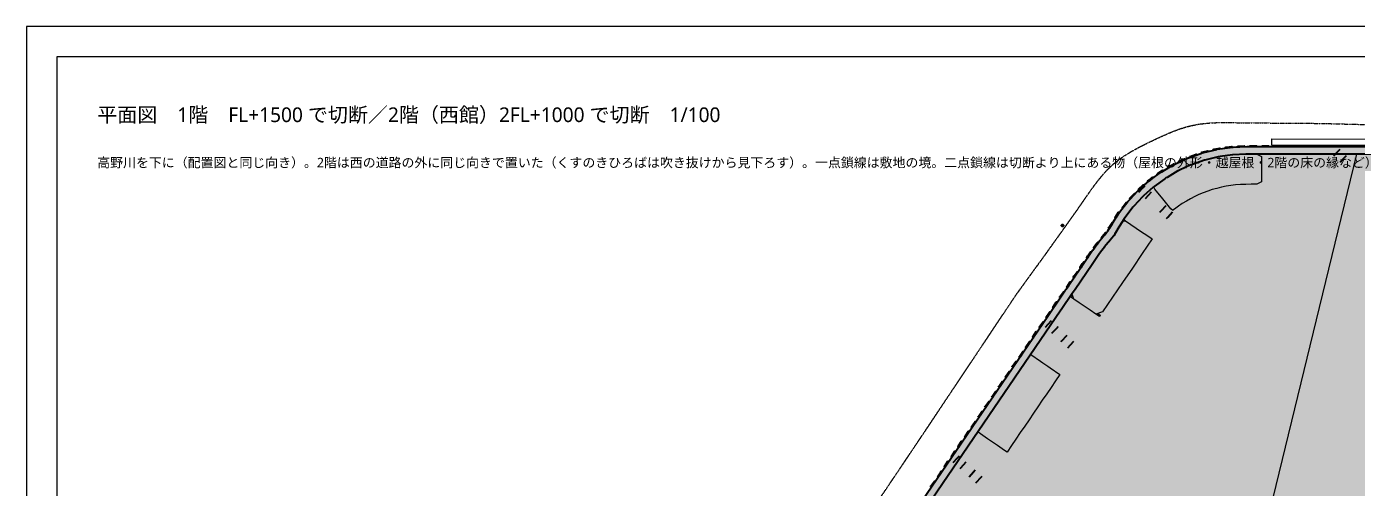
# Model space of a CAD drawing. Header units: millimetres. Extents: x -100577 to 287200, y -212120 to 238461.
# Drawn here: x 0 to 26389, y 50251 to 59400 of the extents above; entities that cross this region are included whole.
import ezdxf

# ---------------------------------------------------------------- set-up
doc = ezdxf.new("R2010")
doc.units = ezdxf.units.MM
doc.linetypes.add('PHANTOM', pattern=[6.35, 3.175, -0.635, 0.635, -0.635, 0.635, -0.635])
for name, color, linetype, lineweight in [('01_切断（構造・壁）', 7, 'Continuous', 35), ('06_部屋の色', 8, 'Continuous', 0), ('10_見えがかり', 7, 'Continuous', 13), ('11_見えがかり（家具）', 8, 'Continuous', 9), ('20_上部（屋根の外形・梁）', 8, 'PHANTOM', 9), ('80_図名・縮尺・方位', 7, 'Continuous', 18), ('90_図枠', 7, 'Continuous', 25)]:
    doc.layers.add(name, color=color, linetype=linetype, lineweight=lineweight)
doc.styles.add('JP', font='NotoSansCJKjp-Regular.otf')

msp = doc.modelspace()

# ---------------------------------------------------------------- hatches: boundary and pattern name
at = {"layer": '01_切断（構造・壁）'}
for points in [[(23033, 56799), (23037, 56800), (23285, 56887), (23314, 56897), (23318, 56898), (23347, 56906), (23603, 56968), (23607, 56969), (23867, 57007), (23867, 57007), (23867, 57007), (23898, 57011), (23902, 57012), (23926, 57013), (24197, 57026), (24199, 57026), (24773, 57026), (24773, 57026), (30223, 57025), (31007, 57025), (31007, 57025), (31024, 57025), (31024, 57025), (31024, 57025), (31056, 57025), (31056, 57025), (31056, 57025), (31056, 57025), (31085, 57025), (31085, 57025), (31085, 57025), (31112, 57025), (31112, 57025), (31137, 57025), (31137, 57025), (31137, 57025), (31160, 57025), (31182, 57025), (31182, 57025), (31182, 57025), (31220, 57025), (31220, 57025), (31220, 57025), (31465, 57025), (31657, 57025), (31660, 57025), (31662, 57025), (31662, 57024), (31668, 57018), (31674, 57013), (31680, 57009), (31687, 57005), (31695, 57002), (31702, 57000), (31710, 56998), (31718, 56998), (31726, 56998), (31733, 56998), (31741, 57000), (31749, 57002), (31756, 57005), (31763, 57009), (31769, 57013), (31775, 57018), (31781, 57024), (31782, 57025), (31784, 57025), (31931, 57025), (31931, 57025), (31931, 57025), (32590, 57025), (32590, 57025), (32590, 57025), (33001, 57025), (33332, 57025), (33332, 57025), (33332, 57025), (33398, 57025), (33400, 57024), (33502, 57019), (33502, 57019), (33504, 57019), (33504, 57019), (33505, 57019), (33505, 57019), (33506, 57019), (33506, 57019), (33506, 57019), (33508, 57019), (33508, 57019), (33517, 57019), (33517, 57019), (33519, 57019), (33519, 57019), (33521, 57018), (33521, 57018), (33521, 57018), (33523, 57018), (33524, 57017), (33529, 57011), (33535, 57006), (33541, 57002), (33548, 56997), (33555, 56994), (33563, 56991), (33570, 56990), (33578, 56988), (33586, 56988), (33594, 56988), (33601, 56989), (33609, 56991), (33616, 56994), (33623, 56997), (33630, 57001), (33637, 57006), (33642, 57011), (33643, 57012), (33645, 57012), (33650, 57012), (33708, 57009), (33712, 57009), (33918, 56977), (34016, 56962), (34020, 56962), (34116, 56937), (34318, 56885), (34322, 56884), (34423, 56847), (34610, 56778), (34614, 56776), (34721, 56724), (34891, 56642), (34894, 56640), (35006, 56571), (35156, 56478), (35159, 56476), (35274, 56389), (35403, 56289), (35406, 56287), (35521, 56179), (35631, 56076), (35632, 56074), (36267, 55416), (36267, 55416), (37580, 54052), (38138, 53473), (38138, 53473), (38706, 52883), (38700, 52888), (38694, 52893), (38688, 52897), (38681, 52900), (38674, 52903), (38666, 52905), (38659, 52907), (38651, 52907), (38643, 52907), (38636, 52906), (38628, 52905), (38621, 52902), (38614, 52899), (38607, 52896), (38600, 52891), (38594, 52887), (38589, 52881), (38584, 52875), (38580, 52869), (38576, 52862), (38573, 52855), (38571, 52847), (38569, 52840), (38568, 52832), (38568, 52825), (38569, 52817), (38570, 52809), (38571, 52807), (38571, 52806), (38568, 52800), (38566, 52792), (38564, 52785), (38563, 52777), (38563, 52769), (38564, 52761), (38565, 52754), (38567, 52746), (38570, 52739), (38574, 52732), (38578, 52725), (38583, 52719), (38588, 52713), (38594, 52708), (38601, 52704), (38608, 52700), (38615, 52697), (38622, 52694), (38630, 52693), (38638, 52692), (38646, 52692), (38653, 52692), (38661, 52694), (38669, 52696), (38674, 52698), (38675, 52699), (38678, 52698), (38686, 52696), (38694, 52695), (38702, 52695), (38710, 52696), (38717, 52697), (38725, 52700), (38733, 52703), (38740, 52706), (38746, 52711), (38752, 52716), (38758, 52721), (38763, 52728), (38768, 52734), (38771, 52741), (38774, 52749), (38777, 52756), (38778, 52764), (38779, 52772), (38779, 52780), (38778, 52788), (38776, 52796), (38773, 52804), (38770, 52811), (38766, 52818), (38762, 52824), (38756, 52831), (38768, 52819), (38768, 52819), (38768, 52819), (38789, 52797), (38789, 52797), (38803, 52782), (39155, 52417), (39156, 52415), (39155, 52414), (39150, 52410), (39049, 52313), (39048, 52312), (39047, 52313), (38731, 52641), (38725, 52646), (38719, 52651), (38712, 52655), (38705, 52659), (38698, 52661), (38690, 52663), (38682, 52665), (38675, 52665), (38667, 52665), (38659, 52664), (38651, 52662), (38644, 52660), (38637, 52656), (38630, 52652), (38623, 52648), (38617, 52643), (38596, 52622), (38596, 52622), (38596, 52622), (38495, 52524), (38495, 52524), (38495, 52524), (38479, 52508), (38066, 52111), (38066, 52111), (37970, 52018), (37970, 52018), (37902, 51951), (37774, 51826), (37773, 51824), (37772, 51826), (37674, 51926), (37670, 51930), (37668, 51932), (37670, 51933), (37670, 51933), (37670, 51933), (37678, 51942), (37678, 51942), (37691, 51954), (37691, 51954), (37691, 51954), (37855, 52116), (37855, 52116), (37865, 52125), (37865, 52126), (38279, 52523), (38374, 52616), (38475, 52713), (38475, 52713), (38492, 52729), (38492, 52729), (38492, 52729), (38503, 52740), (38506, 52743), (38506, 52743), (38514, 52751), (38519, 52757), (38524, 52763), (38528, 52770), (38532, 52777), (38534, 52784), (38536, 52792), (38538, 52799), (38538, 52807), (38538, 52815), (38537, 52823), (38535, 52830), (38533, 52838), (38529, 52845), (38525, 52852), (38521, 52858), (38516, 52864), (38434, 52949), (38434, 52949), (38430, 52953), (38430, 52953), (38430, 52953), (37537, 53880), (37537, 53880), (37537, 53880), (37148, 54285), (37114, 54319), (37114, 54319), (37016, 54422), (37015, 54423), (37015, 54423), (36726, 54723), (36722, 54726), (36722, 54726), (36719, 54730), (36719, 54730), (36719, 54730), (35859, 55623), (35528, 55967), (35525, 55969), (35411, 56077), (35411, 56077), (35411, 56077), (35320, 56162), (35320, 56162), (35320, 56162), (35316, 56165), (35311, 56171), (35304, 56176), (35262, 56209), (35075, 56351), (35069, 56356), (35030, 56380), (34824, 56507), (34816, 56511), (34781, 56528), (34557, 56637), (34550, 56640), (34518, 56652), (34279, 56740), (34271, 56742), (34243, 56749), (33992, 56814), (33984, 56815), (33959, 56819), (33699, 56859), (33691, 56860), (33668, 56861), (33668, 56861), (33668, 56861), (33640, 56862), (33640, 56862), (33640, 56862), (33638, 56862), (33636, 56863), (33635, 56863), (33630, 56869), (33624, 56875), (33618, 56879), (33611, 56883), (33604, 56887), (33596, 56889), (33589, 56891), (33581, 56892), (33573, 56893), (33565, 56892), (33558, 56891), (33550, 56889), (33542, 56887), (33535, 56883), (33529, 56879), (33522, 56875), (33517, 56869), (33516, 56869), (33514, 56869), (33506, 56869), (33398, 56874), (33394, 56875), (33329, 56875), (33329, 56875), (33329, 56875), (33196, 56875), (32998, 56875), (32998, 56875), (32587, 56875), (31967, 56875), (31967, 56875), (31967, 56875), (31784, 56875), (31782, 56875), (31781, 56876), (31775, 56881), (31769, 56886), (31763, 56891), (31756, 56894), (31749, 56897), (31741, 56900), (31733, 56901), (31726, 56902), (31718, 56902), (31710, 56901), (31702, 56900), (31695, 56897), (31687, 56894), (31680, 56891), (31674, 56886), (31668, 56881), (31662, 56876), (31662, 56875), (31660, 56875), (31621, 56875), (31579, 56875), (31567, 56875), (31545, 56875), (31514, 56875), (31509, 56875), (31507, 56875), (31504, 56875), (31500, 56875), (31497, 56875), (31493, 56875), (31489, 56875), (31485, 56875), (31483, 56875), (31479, 56875), (31472, 56875), (25642, 56876), (25642, 56876), (24776, 56876), (24203, 56876), (24199, 56876), (24177, 56875), (23918, 56862), (23911, 56862), (23665, 56826), (23665, 56826), (23665, 56826), (23638, 56822), (23630, 56821), (23388, 56761), (23362, 56755), (23355, 56753), (23119, 56670), (23095, 56662), (23088, 56659), (22861, 56554), (22837, 56543), (22830, 56540), (22615, 56414), (22592, 56401), (22586, 56396), (22570, 56385), (22362, 56235), (22356, 56230), (22341, 56217), (22149, 56048), (22143, 56043), (22129, 56028), (21955, 55842), (21950, 55836), (21937, 55820), (21781, 55618), (21777, 55612), (21766, 55594), (21627, 55373), (21625, 55370), (21581, 55292), (21581, 55292), (21563, 55261), (21562, 55259), (21561, 55258), (21513, 55202), (21492, 55179), (21491, 55178), (21407, 55077), (21374, 55037), (21371, 55033), (21294, 54929), (21263, 54885), (21261, 54883), (21127, 54686), (21127, 54686), (20791, 54194), (20791, 54194), (20736, 54112), (20736, 54112), (20736, 54112), (20517, 53791), (20517, 53791), (20511, 53781), (18164, 50339), (17056, 48714), (17056, 48714), (17056, 48714), (16960, 48573), (16960, 48573), (16960, 48573), (15856, 46953), (15856, 46953), (15760, 46812), (15760, 46812), (15760, 46812), (12337, 41789), (11223, 40155), (11223, 40155), (11126, 40013), (11126, 40013), (11126, 40013), (11036, 39882), (11035, 39879), (11002, 39828), (10936, 39723), (10933, 39718), (10905, 39667), (10846, 39558), (10843, 39554), (10819, 39502), (10767, 39389), (10765, 39384), (10745, 39332), (10699, 39214), (10697, 39209), (10681, 39157), (10643, 39035), (10642, 39030), (10638, 39015), (10638, 39015), (10638, 39015), (10634, 38996), (10634, 38996), (10634, 38996), (10633, 38994), (10633, 38992), (10631, 38993), (10559, 39006), (10489, 39027), (10487, 39027), (10487, 39029), (10497, 39068), (10498, 39072), (10498, 39074), (10516, 39132), (10556, 39260), (10557, 39262), (10579, 39320), (10627, 39444), (10628, 39446), (10654, 39503), (10710, 39622), (10711, 39625), (10741, 39680), (10804, 39795), (10806, 39798), (10840, 39851), (10910, 39962), (10911, 39964), (11001, 40097), (11001, 40097), (11001, 40097), (11098, 40239), (11098, 40239), (12212, 41873), (15637, 46897), (15637, 46897), (15637, 46897), (15732, 47037), (15733, 47038), (15733, 47038), (16837, 48658), (16837, 48658), (16837, 48658), (16929, 48794), (16933, 48799), (16933, 48799), (18040, 50424), (20264, 53686), (20264, 53686), (20384, 53862), (20388, 53868), (20388, 53868), (20603, 54184), (20613, 54198), (20613, 54198), (20613, 54198), (20664, 54273), (20669, 54280), (20669, 54280), (21004, 54772), (21004, 54772), (21139, 54970), (21140, 54971), (21220, 55081), (21253, 55126), (21255, 55128), (21341, 55232), (21377, 55275), (21378, 55276), (21421, 55325), (21434, 55340), (21439, 55346), (21443, 55353), (21480, 55418), (21480, 55418), (21480, 55418), (21496, 55447), (21496, 55448), (21497, 55449), (21511, 55470), (21655, 55699), (21657, 55702), (21671, 55721), (21837, 55935), (21839, 55938), (21855, 55955), (22040, 56152), (22043, 56155), (22061, 56171), (22264, 56349), (22267, 56352), (22286, 56365), (22505, 56523), (22509, 56526), (22739, 56660), (22739, 56660), (22739, 56660), (22763, 56674), (22766, 56676), (23006, 56786)], [(23766, 57008), (23780, 57009), (23785, 57010), (23854, 57020), (23854, 57020), (23900, 57027), (23902, 57013), (23902, 57012), (23856, 57005), (23856, 57005), (23788, 56995), (23782, 56995), (23769, 56993), (23767, 57006)], [(24009, 57032), (24020, 57032), (24143, 57038), (24144, 57025), (24144, 57023), (24021, 57017), (24009, 57017), (24009, 57031)], [(24251, 57041), (24263, 57041), (24345, 57041), (24386, 57041), (24386, 57027), (24386, 57026), (24345, 57026), (24263, 57026), (24251, 57026), (24251, 57040)], [(24493, 57041), (24505, 57041), (24628, 57041), (24628, 57027), (24628, 57026), (24505, 57026), (24493, 57026), (24493, 57040)], [(24735, 57041), (24747, 57041), (24870, 57041), (24870, 57027), (24870, 57026), (24747, 57026), (24735, 57026), (24735, 57040)], [(25101, 57041), (25113, 57041), (25113, 57027), (25113, 57026), (25101, 57026), (24978, 57026), (24978, 57040), (24978, 57041)], [(25220, 57041), (25231, 57041), (25355, 57041), (25355, 57027), (25355, 57026), (25231, 57026), (25220, 57026), (25220, 57039)], [(25585, 57041), (25597, 57041), (25597, 57027), (25597, 57026), (25585, 57026), (25462, 57026), (25462, 57039), (25462, 57041)], [(25704, 57041), (25716, 57041), (25839, 57041), (25839, 57027), (25839, 57026), (25716, 57026), (25704, 57026), (25704, 57039)], [(25946, 57041), (25958, 57041), (26081, 57041), (26081, 57027), (26081, 57026), (25958, 57026), (25946, 57026), (25946, 57039)], [(26312, 57041), (26323, 57041), (26323, 57027), (26323, 57026), (26312, 57026), (26188, 57026), (26188, 57039), (26188, 57041)], [(22840, 56726), (22853, 56732), (22962, 56783), (22968, 56771), (22968, 56769), (22859, 56718), (22846, 56713), (22840, 56725)], [(23062, 56825), (23076, 56830), (23128, 56848), (23190, 56870), (23194, 56857), (23194, 56856), (23133, 56834), (23081, 56816), (23067, 56811), (23063, 56824)], [(23291, 56907), (23305, 56911), (23422, 56941), (23425, 56928), (23426, 56927), (23309, 56896), (23295, 56893), (23292, 56905)], [(23527, 56968), (23541, 56971), (23659, 56995), (23662, 56982), (23662, 56980), (23544, 56957), (23530, 56954), (23527, 56967)], [(22419, 56483), (22521, 56552), (22529, 56558), (22530, 56559), (22538, 56548), (22539, 56546), (22537, 56545), (22530, 56540), (22427, 56470), (22419, 56482)], [(22625, 56611), (22638, 56618), (22677, 56641), (22727, 56670), (22742, 56679), (22749, 56667), (22749, 56666), (22734, 56657), (22685, 56628), (22645, 56605), (22633, 56598), (22626, 56610)], [(22043, 56175), (22052, 56183), (22144, 56264), (22153, 56254), (22154, 56253), (22062, 56171), (22053, 56164), (22044, 56174)], [(22224, 56337), (22270, 56373), (22270, 56373), (22315, 56408), (22317, 56409), (22322, 56413), (22331, 56420), (22339, 56409), (22340, 56408), (22331, 56401), (22326, 56397), (22325, 56396), (22279, 56361), (22279, 56361), (22233, 56326), (22225, 56336)], [(21875, 55998), (21883, 56007), (21967, 56097), (21977, 56087), (21978, 56086), (21894, 55996), (21886, 55988), (21876, 55997)], [(21580, 55612), (21586, 55621), (21653, 55725), (21665, 55717), (21666, 55717), (21599, 55613), (21593, 55604), (21581, 55611)], [(21721, 55810), (21728, 55819), (21803, 55917), (21814, 55908), (21815, 55908), (21740, 55810), (21733, 55801), (21722, 55809)], [(20553, 55448), (20551, 55446), (20551, 55446), (20549, 55445), (20549, 55445), (20547, 55444), (20547, 55444), (20545, 55443), (20545, 55443), (20542, 55443), (20542, 55443), (20540, 55443), (20540, 55443), (20537, 55443), (20537, 55443), (20535, 55443), (20535, 55443), (20533, 55444), (20533, 55444), (20531, 55445), (20531, 55445), (20529, 55446), (20529, 55446), (20527, 55448), (20527, 55448), (20526, 55450), (20526, 55450), (20525, 55452), (20525, 55452), (20524, 55454), (20524, 55454), (20523, 55456), (20523, 55456), (20522, 55458), (20522, 55459), (20522, 55461), (20522, 55461), (20523, 55463), (20523, 55463), (20523, 55466), (20523, 55466), (20524, 55468), (20524, 55468), (20525, 55470), (20525, 55470), (20526, 55472), (20526, 55472), (20528, 55473), (20528, 55473), (20529, 55475), (20529, 55475), (20531, 55476), (20531, 55476), (20533, 55477), (20534, 55477), (20536, 55478), (20536, 55478), (20538, 55478), (20538, 55478), (20541, 55479), (20541, 55479), (20543, 55478), (20543, 55478), (20546, 55478), (20546, 55478), (20548, 55477), (20548, 55477), (20550, 55476), (20550, 55476), (20551, 55475), (20552, 55475), (20553, 55473), (20553, 55473), (20555, 55471), (20555, 55471), (20556, 55469), (20556, 55469), (20557, 55467), (20557, 55467), (20558, 55465), (20558, 55465), (20558, 55463), (20558, 55462), (20558, 55460), (20558, 55460), (20558, 55458), (20558, 55458), (20558, 55455), (20557, 55455), (20557, 55453), (20557, 55453), (20556, 55451), (20556, 55451), (20554, 55449), (20554, 55449), (20553, 55448)], [(21453, 55405), (21461, 55418), (21510, 55500), (21523, 55521), (21534, 55513), (21535, 55513), (21523, 55492), (21474, 55410), (21466, 55397), (21457, 55402)], [(21307, 55216), (21333, 55246), (21394, 55319), (21403, 55312), (21406, 55309), (21344, 55236), (21319, 55206), (21311, 55213)], [(21022, 54825), (21044, 54858), (21098, 54936), (21107, 54930), (21110, 54928), (21057, 54849), (21034, 54816), (21026, 54822)], [(21215, 55100), (21239, 55132), (21247, 55126), (21251, 55123), (21227, 55091), (21171, 55014), (21163, 55020), (21159, 55023)], [(20941, 54706), (20963, 54739), (20972, 54733), (20976, 54730), (20953, 54698), (20903, 54624), (20900, 54619), (20891, 54625), (20887, 54627), (20891, 54632)], [(20753, 54430), (20775, 54463), (20829, 54541), (20838, 54535), (20841, 54533), (20787, 54454), (20765, 54421), (20756, 54427)], [(20484, 54035), (20490, 54044), (20560, 54146), (20571, 54139), (20572, 54138), (20502, 54036), (20496, 54026), (20485, 54034)], [(20618, 54232), (20624, 54241), (20632, 54253), (20637, 54260), (20645, 54272), (20694, 54344), (20703, 54338), (20707, 54335), (20657, 54263), (20649, 54251), (20645, 54245), (20637, 54233), (20631, 54224), (20619, 54232)], [(20418, 53938), (20425, 53949), (20436, 53941), (20437, 53941), (20430, 53930), (20361, 53829), (20350, 53837), (20349, 53837)], [(20214, 53640), (20284, 53742), (20288, 53749), (20290, 53752), (20302, 53744), (20303, 53743), (20301, 53740), (20296, 53734), (20227, 53632), (20215, 53639)], [(19945, 53245), (19952, 53256), (20021, 53357), (20032, 53349), (20034, 53348), (19965, 53247), (19958, 53237), (19946, 53244)], [(20080, 53442), (20080, 53443), (20149, 53544), (20156, 53554), (20167, 53546), (20168, 53546), (20162, 53536), (20093, 53435), (20092, 53434), (20081, 53442)], [(19811, 53048), (19817, 53057), (19887, 53159), (19898, 53151), (19899, 53151), (19829, 53049), (19823, 53039), (19812, 53047)], [(19676, 52850), (19688, 52867), (19752, 52961), (19752, 52962), (19763, 52954), (19764, 52953), (19764, 52953), (19700, 52859), (19688, 52842), (19678, 52849)], [(19407, 52455), (19419, 52473), (19483, 52567), (19493, 52560), (19495, 52558), (19431, 52464), (19419, 52447), (19409, 52454)], [(19541, 52653), (19553, 52670), (19617, 52764), (19628, 52757), (19630, 52756), (19566, 52662), (19554, 52644), (19543, 52651)], [(19272, 52258), (19280, 52270), (19348, 52369), (19359, 52362), (19361, 52361), (19293, 52261), (19285, 52249), (19274, 52257)], [(19138, 52060), (19146, 52072), (19214, 52172), (19225, 52164), (19226, 52163), (19158, 52064), (19150, 52052), (19139, 52059)], [(18868, 51665), (18875, 51675), (18944, 51777), (18956, 51769), (18957, 51768), (18887, 51666), (18881, 51657), (18869, 51665)], [(19003, 51863), (19010, 51872), (19079, 51974), (19090, 51967), (19091, 51966), (19022, 51864), (19015, 51854), (19004, 51862)], [(18734, 51468), (18749, 51490), (18809, 51578), (18810, 51579), (18821, 51572), (18822, 51571), (18822, 51570), (18761, 51481), (18746, 51459), (18736, 51466)], [(18599, 51270), (18615, 51293), (18675, 51382), (18685, 51375), (18688, 51373), (18627, 51285), (18612, 51262), (18602, 51269)], [(18330, 50875), (18337, 50885), (18406, 50987), (18417, 50979), (18418, 50978), (18349, 50876), (18342, 50867), (18331, 50875)], [(18465, 51073), (18472, 51083), (18473, 51085), (18479, 51093), (18480, 51096), (18541, 51184), (18551, 51178), (18553, 51176), (18493, 51087), (18491, 51085), (18485, 51076), (18484, 51075), (18477, 51064), (18466, 51072)], [(18195, 50678), (18202, 50687), (18270, 50788), (18271, 50789), (18283, 50782), (18284, 50781), (18283, 50779), (18214, 50678), (18208, 50669), (18197, 50677)], [(18061, 50480), (18130, 50582), (18131, 50584), (18137, 50592), (18148, 50584), (18149, 50584), (18144, 50575), (18143, 50574), (18073, 50472), (18062, 50480)], [(17926, 50283), (17933, 50293), (18002, 50394), (18014, 50387), (18015, 50386), (17945, 50284), (17939, 50274), (17927, 50282)]]:
    msp.add_hatch(color=7, dxfattribs=at).paths.add_polyline_path(points)
at = {"layer": '06_部屋の色', "true_color": 0xf6e3a4}
h = msp.add_hatch(color=8, dxfattribs=at)
h.paths.add_polyline_path([(15896, 43200), (16235, 43604), (16574, 44007), (14846, 45468), (18009, 50107), (18205, 50396), (18097, 50493), (18091, 50498), (18271, 50762), (18385, 50660), (18570, 50930), (18461, 51027), (18455, 51033), (18636, 51297), (18750, 51194), (18784, 51244), (18815, 51290), (20030, 53073), (19923, 53171), (19917, 53177), (20097, 53442), (20203, 53344), (20210, 53338), (20396, 53609), (20289, 53708), (20283, 53714), (20464, 53979), (20576, 53875), (20596, 53903), (21235, 54841), (21264, 54883), (21360, 55015), (21374, 55034), (21378, 55039), (21483, 55165), (21493, 55177), (21562, 55255), (21564, 55258), (21626, 55368), (21628, 55371), (21628, 55371), (21630, 55374), (21780, 55614), (21783, 55617), (21954, 55838), (21956, 55841), (22147, 56044), (22151, 56047), (22360, 56231), (22364, 56234), (22590, 56397), (22592, 56398), (22798, 56519), (22835, 56540), (23052, 56640), (23092, 56659), (23318, 56738), (23359, 56752), (23592, 56809), (23634, 56819), (23871, 56854), (23914, 56860), (23915, 56860), (23919, 56860), (24201, 56874), (24257, 56874), (26592, 56874), (26592, 57022), (26592, 57026), (30188, 57025), (30188, 56879), (30188, 56873), (30228, 56873), (30240, 56873), (33348, 56873), (33387, 56873), (33389, 56873), (33395, 56873), (33397, 56872), (33399, 56872), (33400, 56872), (33695, 56857), (33699, 56857), (33988, 56813), (33992, 56812), (34275, 56739), (34279, 56738), (34553, 56637), (34556, 56635), (34819, 56508), (34822, 56506), (35071, 56352), (35074, 56350), (35306, 56172), (35307, 56171), (35519, 55973), (35525, 55967), (35546, 55945), (35551, 55940), (35595, 55894), (35766, 55717), (38202, 53187), (38521, 52856), (38555, 52820), (38568, 52807), (38566, 52805), (38459, 52701), (38562, 52595), (38565, 52592), (38479, 52508), (37970, 52018), (37918, 51967), (37818, 52069), (37812, 52076), (37808, 52072), (37808, 52072), (37807, 52071), (37804, 52068), (37517, 51786), (37176, 51454), (37174, 51452), (37168, 51446), (36677, 50959), (36667, 50948), (36233, 50521), (36337, 50416), (36341, 50413), (36277, 50350), (35928, 49999), (35577, 49650), (35093, 49157), (34928, 48991), (34820, 49097), (34476, 48751), (34470, 48744), (34288, 48557), (34393, 48454), (34397, 48451), (34245, 48294), (33905, 47948), (33417, 47440), (32936, 46944), (32589, 46577), (32517, 46502), (32412, 46602), (32407, 46607), (32195, 46387), (32302, 46285), (32305, 46282), (32253, 46228), (31771, 45714), (31296, 45212), (31070, 44968), (30964, 45067), (30958, 45071), (30845, 44949), (30842, 44945), (30517, 44599), (30512, 44594), (30510, 44591), (30505, 44586), (30504, 44585), (30047, 44086), (30043, 44082), (29562, 43562), (29552, 43551), (29245, 43211), (29238, 43204), (28897, 42831), (28436, 42317), (28427, 42307), (28427, 42307), (28426, 42306), (27968, 41800), (27963, 41793), (27646, 41435), (27641, 41430), (27309, 41058), (27304, 41052), (26847, 40530), (26840, 40522), (26383, 40004), (26211, 39806), (26324, 39708), (26326, 39706), (26180, 39537), (25848, 39157), (25390, 38621), (24939, 38098), (24626, 37728), (24364, 37421), (23375, 38258), (23066, 38519), (23564, 39106), (24077, 39706), (24579, 40289), (25084, 40871), (22219, 43367), (21705, 42775), (21193, 42181), (20684, 41586), (20164, 40973), (20124, 40925), (22415, 38989), (21963, 38453), (21474, 37868), (21150, 37477), (20667, 36893), (20665, 36891), (20662, 36891), (14722, 41777), (14720, 41781), (14721, 41784), (15389, 42593)])
h.paths.add_polyline_path([(31136, 49519), (31065, 49596), (30990, 49669), (30910, 49737), (30826, 49800), (30738, 49856), (30647, 49907), (30552, 49952), (30455, 49991), (30355, 50023), (30254, 50049), (30151, 50067), (30047, 50080), (29942, 50085), (29838, 50083), (29733, 50075), (29630, 50059), (29527, 50037), (29427, 50009), (29328, 49974), (29232, 49932), (29139, 49884), (29049, 49831), (28963, 49771), (28881, 49706), (28803, 49636), (28730, 49561), (28662, 49481), (28600, 49397), (28543, 49309), (28492, 49218), (28447, 49123), (28408, 49026), (28376, 48926), (28351, 48824), (28332, 48722), (28320, 48618), (28315, 48513), (28316, 48408), (28325, 48304), (28340, 48200), (28362, 48098), (28391, 47997), (28426, 47899), (28467, 47802), (28515, 47709), (28569, 47619), (28628, 47533), (28693, 47451), (28763, 47374), (28839, 47301), (28918, 47233), (29002, 47170), (29090, 47114), (29182, 47063), (29276, 47018), (29374, 46979), (29473, 46947), (29575, 46921), (29678, 46903), (29782, 46891), (29886, 46885), (29991, 46887), (30095, 46895), (30199, 46911), (30301, 46933), (30402, 46961), (30501, 46996), (30597, 47038), (30690, 47086), (30780, 47139), (30866, 47199), (30948, 47264), (31026, 47334), (31099, 47409), (31167, 47489), (31229, 47573), (31286, 47661), (31337, 47752), (31382, 47847), (31420, 47944), (31452, 48044), (31478, 48146), (31497, 48249), (31509, 48353), (31514, 48457), (31513, 48562), (31504, 48666), (31489, 48770), (31467, 48872), (31438, 48973), (31403, 49071), (31361, 49168), (31314, 49261), (31260, 49351), (31201, 49437)], flags=0)

# ---------------------------------------------------------------- linework, layer by layer
at = {"layer": '01_切断（構造・壁）'}
for points in [[(23033, 56799), (23037, 56800), (23285, 56887), (23314, 56897), (23318, 56898), (23347, 56906), (23603, 56968), (23607, 56969), (23867, 57007), (23867, 57007), (23867, 57007), (23898, 57011), (23902, 57012), (23926, 57013), (24197, 57026), (24199, 57026), (24773, 57026), (24773, 57026), (30223, 57025)], [(23766, 57008), (23780, 57009), (23785, 57010), (23854, 57020), (23854, 57020), (23900, 57027), (23902, 57013), (23902, 57012), (23856, 57005), (23856, 57005), (23788, 56995), (23782, 56995), (23769, 56993), (23767, 57006), (23766, 57008)], [(24009, 57032), (24020, 57032), (24143, 57038), (24144, 57025), (24144, 57023), (24021, 57017), (24009, 57017), (24009, 57031), (24009, 57032)], [(24251, 57041), (24263, 57041), (24345, 57041), (24386, 57041), (24386, 57027), (24386, 57026), (24345, 57026), (24263, 57026), (24251, 57026), (24251, 57040), (24251, 57041)], [(24493, 57041), (24505, 57041), (24628, 57041), (24628, 57027), (24628, 57026), (24505, 57026), (24493, 57026), (24493, 57040), (24493, 57041)], [(24735, 57041), (24747, 57041), (24870, 57041), (24870, 57027), (24870, 57026), (24747, 57026), (24735, 57026), (24735, 57040), (24735, 57041)], [(25101, 57041), (25113, 57041), (25113, 57027), (25113, 57026), (25101, 57026), (24978, 57026), (24978, 57040), (24978, 57041), (25101, 57041)], [(25220, 57041), (25231, 57041), (25355, 57041), (25355, 57027), (25355, 57026), (25231, 57026), (25220, 57026), (25220, 57039), (25220, 57041)], [(25585, 57041), (25597, 57041), (25597, 57027), (25597, 57026), (25585, 57026), (25462, 57026), (25462, 57039), (25462, 57041), (25585, 57041)], [(25704, 57041), (25716, 57041), (25839, 57041), (25839, 57027), (25839, 57026), (25716, 57026), (25704, 57026), (25704, 57039), (25704, 57041)], [(25946, 57041), (25958, 57041), (26081, 57041), (26081, 57027), (26081, 57026), (25958, 57026), (25946, 57026), (25946, 57039), (25946, 57041)], [(26312, 57041), (26323, 57041), (26323, 57027), (26323, 57026), (26312, 57026), (26188, 57026), (26188, 57039), (26188, 57041), (26312, 57041)], [(16933, 48799), (18040, 50424), (20264, 53686), (20264, 53686), (20384, 53862), (20388, 53868), (20388, 53868), (20603, 54184), (20613, 54198), (20613, 54198), (20613, 54198), (20664, 54273), (20669, 54280), (20669, 54280), (21004, 54772), (21004, 54772), (21139, 54970), (21140, 54971), (21220, 55081), (21253, 55126), (21255, 55128), (21341, 55232), (21377, 55275), (21378, 55276), (21421, 55325), (21434, 55340), (21439, 55346), (21443, 55353), (21480, 55418), (21480, 55418), (21480, 55418), (21496, 55447), (21496, 55448), (21497, 55449), (21511, 55470), (21655, 55699), (21657, 55702), (21671, 55721), (21837, 55935), (21839, 55938), (21855, 55955), (22040, 56152), (22043, 56155), (22061, 56171), (22264, 56349), (22267, 56352), (22286, 56365), (22505, 56523), (22509, 56526), (22739, 56660), (22739, 56660), (22739, 56660), (22763, 56674), (22766, 56676), (23006, 56786), (23033, 56799)], [(31472, 56875), (25642, 56876), (25642, 56876), (24776, 56876), (24203, 56876), (24199, 56876), (24177, 56875), (23918, 56862), (23911, 56862), (23665, 56826), (23665, 56826), (23665, 56826), (23638, 56822), (23630, 56821), (23388, 56761), (23362, 56755), (23355, 56753), (23119, 56670), (23095, 56662), (23088, 56659), (22861, 56554), (22837, 56543), (22830, 56540), (22615, 56414), (22592, 56401), (22586, 56396), (22570, 56385), (22362, 56235), (22356, 56230), (22341, 56217), (22149, 56048), (22143, 56043), (22129, 56028), (21955, 55842), (21950, 55836), (21937, 55820), (21781, 55618), (21777, 55612), (21766, 55594), (21627, 55373), (21625, 55370), (21581, 55292), (21581, 55292), (21563, 55261), (21562, 55259), (21561, 55258), (21513, 55202), (21492, 55179), (21491, 55178), (21407, 55077), (21374, 55037), (21371, 55033), (21294, 54929), (21263, 54885), (21261, 54883), (21127, 54686), (21127, 54686), (20791, 54194), (20791, 54194), (20736, 54112), (20736, 54112), (20736, 54112), (20517, 53791), (20517, 53791), (20511, 53781), (18164, 50339), (17056, 48714)], [(22840, 56726), (22853, 56732), (22962, 56783), (22968, 56771), (22968, 56769), (22859, 56718), (22846, 56713), (22840, 56725), (22840, 56726)], [(23062, 56825), (23076, 56830), (23128, 56848), (23190, 56870), (23194, 56857), (23194, 56856), (23133, 56834), (23081, 56816), (23067, 56811), (23063, 56824), (23062, 56825)], [(23291, 56907), (23305, 56911), (23422, 56941), (23425, 56928), (23426, 56927), (23309, 56896), (23295, 56893), (23292, 56905), (23291, 56907)], [(23527, 56968), (23541, 56971), (23659, 56995), (23662, 56982), (23662, 56980), (23544, 56957), (23530, 56954), (23527, 56967), (23527, 56968)], [(25920, 56841), (25980, 56903), (26045, 56970)], [(26048, 56716), (26090, 56758), (26174, 56844)], [(22419, 56483), (22521, 56552), (22529, 56558), (22530, 56559), (22538, 56548), (22539, 56546), (22537, 56545), (22530, 56540), (22427, 56470), (22419, 56482), (22419, 56483)], [(22625, 56611), (22638, 56618), (22677, 56641), (22727, 56670), (22742, 56679), (22749, 56667), (22749, 56666), (22734, 56657), (22685, 56628), (22645, 56605), (22633, 56598), (22626, 56610), (22625, 56611)], [(22043, 56175), (22052, 56183), (22144, 56264), (22153, 56254), (22154, 56253), (22062, 56171), (22053, 56164), (22044, 56174), (22043, 56175)], [(22053, 56119), (22140, 56210), (22177, 56250)], [(22224, 56337), (22270, 56373), (22270, 56373), (22315, 56408), (22317, 56409), (22322, 56413), (22331, 56420), (22339, 56409), (22340, 56408), (22331, 56401), (22326, 56397), (22325, 56396), (22279, 56361), (22279, 56361), (22233, 56326), (22225, 56336), (22224, 56337)], [(21875, 55998), (21883, 56007), (21967, 56097), (21977, 56087), (21978, 56086), (21894, 55996), (21886, 55988), (21876, 55997), (21875, 55998)], [(22184, 55995), (22249, 56064), (22308, 56126)], [(21580, 55612), (21586, 55621), (21653, 55725), (21665, 55717), (21666, 55717), (21599, 55613), (21593, 55604), (21581, 55611), (21580, 55612)], [(21721, 55810), (21728, 55819), (21803, 55917), (21814, 55908), (21815, 55908), (21740, 55810), (21733, 55801), (21722, 55809), (21721, 55810)], [(22471, 55722), (22505, 55758), (22595, 55853)], [(22601, 55598), (22627, 55625), (22725, 55729)], [(20553, 55448), (20551, 55446), (20551, 55446), (20549, 55445), (20549, 55445), (20547, 55444), (20547, 55444), (20545, 55443), (20545, 55443), (20542, 55443), (20542, 55443), (20540, 55443), (20540, 55443), (20537, 55443), (20537, 55443), (20535, 55443), (20535, 55443), (20533, 55444), (20533, 55444), (20531, 55445), (20531, 55445), (20529, 55446), (20529, 55446), (20527, 55448), (20527, 55448), (20526, 55450), (20526, 55450), (20525, 55452), (20525, 55452), (20524, 55454), (20524, 55454), (20523, 55456), (20523, 55456), (20522, 55458), (20522, 55459), (20522, 55461), (20522, 55461), (20523, 55463), (20523, 55463), (20523, 55466), (20523, 55466), (20524, 55468), (20524, 55468), (20525, 55470), (20525, 55470), (20526, 55472), (20526, 55472), (20528, 55473), (20528, 55473), (20529, 55475), (20529, 55475), (20531, 55476), (20531, 55476), (20533, 55477), (20534, 55477), (20536, 55478), (20536, 55478), (20538, 55478), (20538, 55478), (20541, 55479), (20541, 55479), (20543, 55478), (20543, 55478), (20546, 55478), (20546, 55478), (20548, 55477), (20548, 55477), (20550, 55476), (20550, 55476), (20551, 55475), (20552, 55475), (20553, 55473), (20553, 55473), (20555, 55471), (20555, 55471), (20556, 55469), (20556, 55469), (20557, 55467), (20557, 55467), (20558, 55465), (20558, 55465), (20558, 55463), (20558, 55462), (20558, 55460), (20558, 55460), (20558, 55458), (20558, 55458), (20558, 55455), (20557, 55455), (20557, 55453), (20557, 55453), (20556, 55451), (20556, 55451), (20554, 55449), (20554, 55449), (20553, 55448), (20553, 55448)], [(21453, 55405), (21461, 55418), (21510, 55500), (21523, 55521), (21534, 55513), (21535, 55513), (21523, 55492), (21474, 55410), (21466, 55397), (21457, 55402), (21453, 55405)], [(21307, 55216), (21333, 55246), (21394, 55319), (21403, 55312), (21406, 55309), (21344, 55236), (21319, 55206), (21311, 55213), (21307, 55216)], [(21022, 54825), (21044, 54858), (21098, 54936), (21107, 54930), (21110, 54928), (21057, 54849), (21034, 54816), (21026, 54822), (21022, 54825)], [(21215, 55100), (21239, 55132), (21247, 55126), (21251, 55123), (21227, 55091), (21171, 55014), (21163, 55020), (21159, 55023), (21215, 55100)], [(20941, 54706), (20963, 54739), (20972, 54733), (20976, 54730), (20953, 54698), (20903, 54624), (20900, 54619), (20891, 54625), (20887, 54627), (20891, 54632), (20941, 54706)], [(20753, 54430), (20775, 54463), (20829, 54541), (20838, 54535), (20841, 54533), (20787, 54454), (20765, 54421), (20756, 54427), (20753, 54430)], [(20484, 54035), (20490, 54044), (20560, 54146), (20571, 54139), (20572, 54138), (20502, 54036), (20496, 54026), (20485, 54034), (20484, 54035)], [(20618, 54232), (20624, 54241), (20632, 54253), (20637, 54260), (20645, 54272), (20694, 54344), (20703, 54338), (20707, 54335), (20657, 54263), (20649, 54251), (20645, 54245), (20637, 54233), (20631, 54224), (20619, 54232), (20618, 54232)], [(20418, 53938), (20425, 53949), (20436, 53941), (20437, 53941), (20430, 53930), (20361, 53829), (20350, 53837), (20349, 53837), (20418, 53938)], [(20201, 53446), (20257, 53506), (20323, 53578)], [(20214, 53640), (20284, 53742), (20288, 53749), (20290, 53752), (20302, 53744), (20303, 53743), (20301, 53740), (20296, 53734), (20227, 53632), (20215, 53639), (20214, 53640)], [(19945, 53245), (19952, 53256), (20021, 53357), (20032, 53349), (20034, 53348), (19965, 53247), (19958, 53237), (19946, 53244), (19945, 53245)], [(20080, 53442), (20080, 53443), (20149, 53544), (20156, 53554), (20167, 53546), (20168, 53546), (20162, 53536), (20093, 53435), (20092, 53434), (20081, 53442), (20080, 53442)], [(20332, 53324), (20447, 53448), (20455, 53456)], [(19811, 53048), (19817, 53057), (19887, 53159), (19898, 53151), (19899, 53151), (19829, 53049), (19823, 53039), (19812, 53047), (19811, 53048)], [(20514, 53157), (20523, 53167), (20636, 53289)], [(20646, 53035), (20701, 53094), (20768, 53167)], [(19676, 52850), (19688, 52867), (19752, 52961), (19752, 52962), (19763, 52954), (19764, 52953), (19764, 52953), (19700, 52859), (19688, 52842), (19678, 52849), (19676, 52850)], [(19407, 52455), (19419, 52473), (19483, 52567), (19493, 52560), (19495, 52558), (19431, 52464), (19419, 52447), (19409, 52454), (19407, 52455)], [(19541, 52653), (19553, 52670), (19617, 52764), (19628, 52757), (19630, 52756), (19566, 52662), (19554, 52644), (19543, 52651), (19541, 52653)], [(19272, 52258), (19280, 52270), (19348, 52369), (19359, 52362), (19361, 52361), (19293, 52261), (19285, 52249), (19274, 52257), (19272, 52258)], [(19138, 52060), (19146, 52072), (19214, 52172), (19225, 52164), (19226, 52163), (19158, 52064), (19150, 52052), (19139, 52059), (19138, 52060)], [(18868, 51665), (18875, 51675), (18944, 51777), (18956, 51769), (18957, 51768), (18887, 51666), (18881, 51657), (18869, 51665), (18868, 51665)], [(19003, 51863), (19010, 51872), (19079, 51974), (19090, 51967), (19091, 51966), (19022, 51864), (19015, 51854), (19004, 51862), (19003, 51863)], [(18734, 51468), (18749, 51490), (18809, 51578), (18810, 51579), (18821, 51572), (18822, 51571), (18822, 51570), (18761, 51481), (18746, 51459), (18736, 51466), (18734, 51468)], [(18599, 51270), (18615, 51293), (18675, 51382), (18685, 51375), (18688, 51373), (18627, 51285), (18612, 51262), (18602, 51269), (18599, 51270)], [(18330, 50875), (18337, 50885), (18406, 50987), (18417, 50979), (18418, 50978), (18349, 50876), (18342, 50867), (18331, 50875), (18330, 50875)], [(18465, 51073), (18472, 51083), (18473, 51085), (18479, 51093), (18480, 51096), (18541, 51184), (18551, 51178), (18553, 51176), (18493, 51087), (18491, 51085), (18485, 51076), (18484, 51075), (18477, 51064), (18466, 51072), (18465, 51073)], [(18195, 50678), (18202, 50687), (18270, 50788), (18271, 50789), (18283, 50782), (18284, 50781), (18283, 50779), (18214, 50678), (18208, 50669), (18197, 50677), (18195, 50678)], [(18376, 50765), (18458, 50856), (18496, 50899)], [(18510, 50645), (18524, 50659), (18630, 50779)], [(18061, 50480), (18130, 50582), (18131, 50584), (18137, 50592), (18148, 50584), (18149, 50584), (18144, 50575), (18143, 50574), (18073, 50472), (18062, 50480), (18061, 50480)], [(18692, 50482), (18779, 50580), (18812, 50616)], [(18826, 50362), (18933, 50481), (18946, 50496)], [(17926, 50283), (17933, 50293), (18002, 50394), (18014, 50387), (18015, 50386), (17945, 50284), (17939, 50274), (17927, 50282), (17926, 50283)]]:
    msp.add_lwpolyline(points, dxfattribs=at)
at = {"layer": '10_見えがかり'}
msp.add_lwpolyline([(32090, 57166), (32090, 57046), (24690, 57054), (24690, 57174), (32090, 57166)], dxfattribs=at)
at = {"layer": '11_見えがかり（家具）'}
for points in [[(24395, 56874), (24487, 56826), (24487, 56326), (24396, 56276), (24283, 56276), (24175, 56274), (24073, 56269), (23972, 56264), (23879, 56251), (23786, 56237), (23694, 56218), (23602, 56196), (23512, 56172), (23423, 56141), (23334, 56110)], [(23617, 56815), (23641, 56820)], [(22829, 56536), (22851, 56548)], [(23334, 56110), (23248, 56072), (23163, 56033), (23079, 55990), (22998, 55943), (22916, 55895), (22840, 55840), (22764, 55785), (22731, 55761), (22727, 55757), (22692, 55793), (22533, 55987), (22375, 56180), (22350, 56222)], [(21742, 55552), (21790, 55553), (21896, 55481), (22002, 55409), (22108, 55337), (22214, 55265), (22320, 55193), (22123, 54905), (21927, 54616), (21730, 54328), (21337, 53752), (21200, 53705), (21091, 53779), (20874, 53927), (20766, 54001), (20730, 54100)], [(21757, 55576), (21788, 55555)], [(20763, 54003), (20742, 54017), (20695, 54049)], [(20712, 54074), (20746, 54051)], [(21237, 53716), (21241, 53713), (21289, 53681), (21286, 53676), (21283, 53672), (21282, 53670), (21279, 53666), (21278, 53664), (21275, 53660), (21272, 53656), (21224, 53689), (21202, 53704)], [(19913, 52901), (20104, 52771), (20152, 52738), (20249, 52673), (20297, 52640), (20490, 52508), (20403, 52380), (20315, 52252), (20228, 52124), (20141, 51996), (20053, 51868), (19966, 51740), (19879, 51612), (19792, 51484), (19704, 51356), (19617, 51228), (19530, 51100), (19442, 50971), (19394, 51004), (19298, 51070), (19250, 51103), (19057, 51234), (19009, 51267), (18912, 51333), (18866, 51365)]]:
    msp.add_lwpolyline(points, dxfattribs=at)
at = {"layer": '20_上部（屋根の外形・梁）'}
for points in [[(21690, 56788), (21772, 56844), (21773, 56845), (21915, 56931), (21916, 56932), (21982, 56968), (22003, 56980), (22004, 56980), (22093, 57027), (22093, 57027), (22238, 57099), (22239, 57099), (22342, 57149), (22342, 57149), (22420, 57186), (22420, 57186), (22564, 57252), (22564, 57252), (22656, 57292), (22656, 57292), (22715, 57316), (22748, 57329), (22749, 57330), (22896, 57383), (22897, 57383), (22992, 57412), (22993, 57412), (23089, 57437), (23090, 57438), (23128, 57445), (23128, 57445), (23242, 57467), (23243, 57467), (23342, 57480), (23343, 57480), (23443, 57490), (23444, 57490), (23596, 57498), (23596, 57498), (23596, 57498), (23640, 57498), (23696, 57500), (23697, 57500), (23797, 57500), (23798, 57500), (24211, 57494), (24212, 57494), (24416, 57492), (24416, 57492), (24779, 57490), (24779, 57490), (24816, 57490), (25068, 57489), (25120, 57489), (25120, 57489), (25168, 57489), (25344, 57487), (25344, 57487), (25389, 57486), (25389, 57486), (25668, 57482), (25734, 57480), (25735, 57480), (25768, 57480), (25963, 57475), (25968, 57475), (25970, 57475), (25970, 57475), (25970, 57475), (25971, 57475), (25971, 57475), (26555, 57460)], [(16912, 50040), (17125, 50357), (17338, 50673), (17550, 50989), (17763, 51306), (17763, 51306), (17872, 51468), (17872, 51468), (18084, 51786), (18297, 52105), (18510, 52423), (18723, 52742), (18935, 53060), (19148, 53378), (19361, 53697), (19574, 54015), (19574, 54015), (19613, 54075), (19614, 54075), (19686, 54175), (19686, 54175), (19911, 54485), (20136, 54794), (20142, 54803), (20143, 54803), (20359, 55105), (20558, 55381), (20558, 55382), (20582, 55416), (20791, 55711), (20792, 55711), (20804, 55728), (21023, 56042), (21118, 56178), (21119, 56179), (21177, 56259), (21177, 56259), (21238, 56339), (21238, 56339), (21248, 56352), (21345, 56470), (21345, 56470), (21412, 56544), (21413, 56544), (21482, 56615), (21483, 56615), (21503, 56633), (21609, 56727), (21610, 56727), (21652, 56759), (21652, 56759), (21689, 56787), (21690, 56788)]]:
    msp.add_lwpolyline(points, dxfattribs=at)
at = {"layer": '45_吹抜'}
msp.add_lwpolyline([(22936, 42742), (26381, 56874)], dxfattribs=at)
at = {"layer": '90_図枠'}
for points in [[(0, 0), (84100, 0), (84100, 59400), (0, 59400)], [(600, 600), (83500, 600), (83500, 58800), (600, 58800)]]:
    msp.add_lwpolyline(points, close=True, dxfattribs=at)

# ---------------------------------------------------------------- texts
at = {"layer": '80_図名・縮尺・方位', "attachment_point": 1, "style": 'JP'}
for s, insert, char_height in [('平面図\u30001階\u3000FL+1500 で切断／2階（西館）2FL+1000 で切断\u30001/100', (1400, 57800), 291.06), ('高野川を下に（配置図と同じ向き）。2階は西の道路の外に同じ向きで置いた（くすのきひろばは吹き抜けから見下ろす）。一点鎖線は敷地の境。二点鎖線は切断より上にある物（屋根の外形・越屋根・2階の床の縁など）', (1400, 56800), 187.87)]:
    msp.add_mtext(s, dxfattribs=dict(at, insert=insert, char_height=char_height))

doc.saveas('drawing.dxf')
